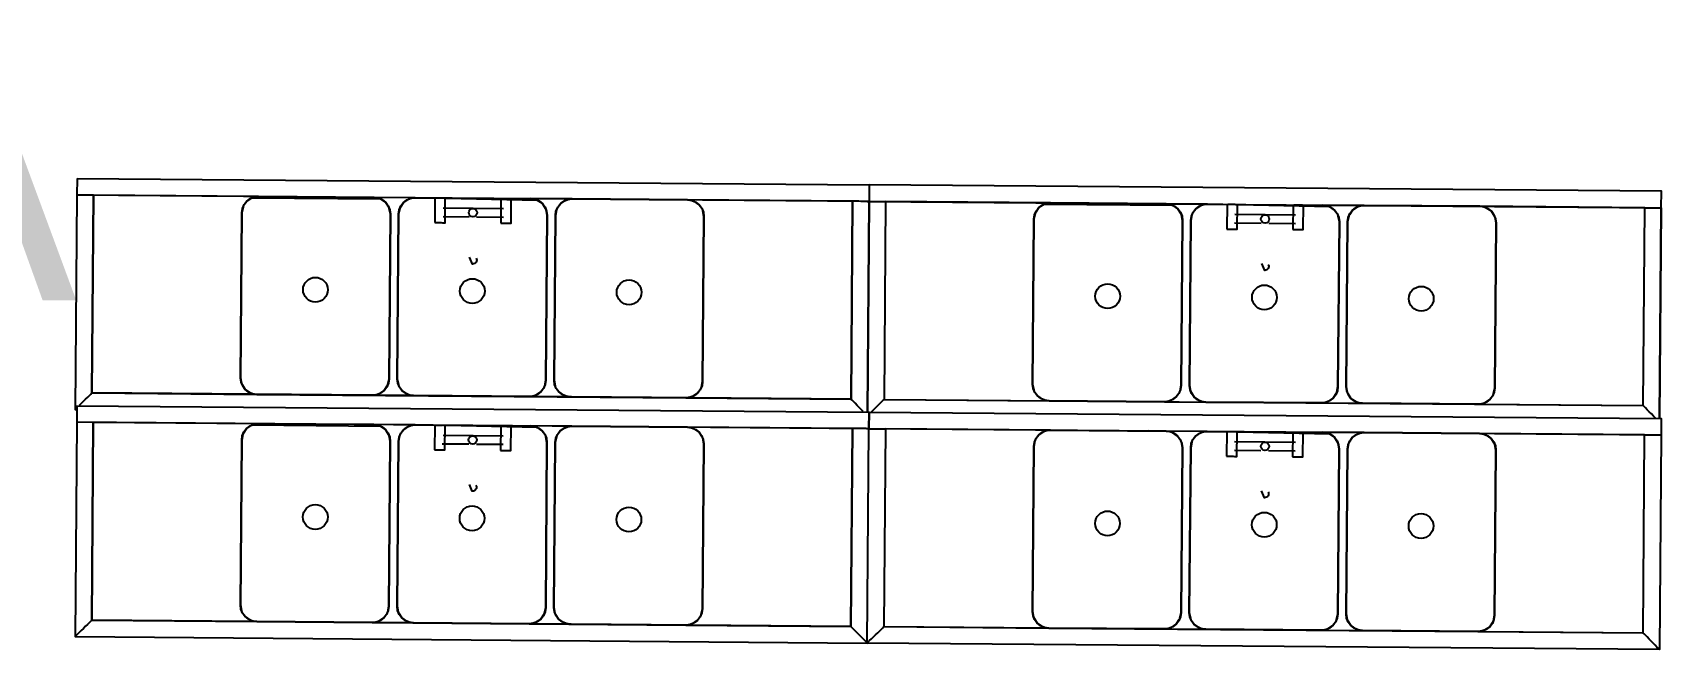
# Model space of a CAD drawing. Header units: metres. Extents: x 2.3 to 42.8, y 0.9 to 31.9.
# Drawn here: x 39.245 to 41.219, y 5.619 to 6.367 of the extents above; entities that cross this region are included whole.
import ezdxf

# ---------------------------------------------------------------- set-up
doc = ezdxf.new("R2010")
doc.units = ezdxf.units.M
doc.layers.add('ARREDI', color=9, linetype='Continuous')
doc.layers.add('WAYFINDING_TESTI', color=7, linetype='Continuous')

msp = doc.modelspace()

# ---------------------------------------------------------------- linework, layer by layer
at = {"layer": 'ARREDI'}
for points in [[(39.2986, 6.19), (39.2984, 6.17), (39.2963, 5.91)], [(39.2986, 6.19), (40.2587, 6.1823), (40.2585, 6.1623), (39.2984, 6.17)], [(40.2585, 6.1623), (41.2185, 6.1545), (41.2187, 6.1745), (40.2587, 6.1823), (40.2585, 6.1623), (40.2564, 5.9067), (40.2585, 6.1622), (40.2785, 6.1621), (40.2766, 5.9221), (41.1966, 5.9146), (41.1986, 6.1546), (41.2186, 6.1545), (41.2165, 5.8989), (41.2186, 6.1545)], [(40.2548, 6.1623), (40.2535, 6.1623), (40.2511, 6.1623), (40.2485, 6.1623), (40.2459, 6.1624), (40.2435, 6.1624), (40.2414, 6.1624), (40.2398, 6.1624), (40.2385, 6.1624), (40.2366, 5.9224), (39.3165, 5.9299), (39.3184, 6.1699), (39.2984, 6.17), (39.2963, 5.91), (39.2984, 5.91), (39.2963, 5.91)], [(39.51, 6.1663), (39.5043, 6.1625), (39.5004, 6.1568)], [(39.6668, 6.165), (39.51, 6.1663)], [(39.5185, 6.1682), (39.5116, 6.167)], [(39.6585, 6.1671), (39.5184, 6.1683)], [(39.6652, 6.1657), (39.6585, 6.1671)], [(39.6764, 6.1553), (39.6726, 6.1611), (39.6668, 6.165)], [(39.7001, 6.1648), (39.6943, 6.161), (39.6904, 6.1552)], [(39.7017, 6.1654), (39.7001, 6.1648)], [(39.7085, 6.1667), (39.7017, 6.1654)], [(39.8568, 6.1635), (39.7085, 6.1667), (39.8485, 6.1656)], [(39.7322, 6.1665), (39.732, 6.1365)], [(39.732, 6.1365), (39.7322, 6.1365), (39.7328, 6.1365), (39.7338, 6.1365), (39.7351, 6.1365), (39.7366, 6.1365), (39.7382, 6.1365), (39.7398, 6.1365), (39.7413, 6.1364), (39.7426, 6.1364), (39.7436, 6.1364), (39.7443, 6.1364), (39.7445, 6.1364), (39.7447, 6.1664)], [(39.7331, 6.1665), (39.7341, 6.1665), (39.7353, 6.1665), (39.7368, 6.1665), (39.7385, 6.1665), (39.7401, 6.1665), (39.7416, 6.1664)], [(39.7429, 6.1664), (39.7439, 6.1664)], [(39.8122, 6.1659), (39.812, 6.1359)], [(39.812, 6.1359), (39.8122, 6.1359), (39.8128, 6.1359), (39.8138, 6.1358), (39.8151, 6.1358), (39.8166, 6.1358), (39.8182, 6.1358), (39.8198, 6.1358), (39.8214, 6.1358), (39.8226, 6.1358), (39.8236, 6.1358), (39.8243, 6.1358), (39.8245, 6.1358), (39.8247, 6.1658)], [(39.8131, 6.1659), (39.8141, 6.1658), (39.8153, 6.1658), (39.8168, 6.1658), (39.8185, 6.1658), (39.8201, 6.1658), (39.8216, 6.1658), (39.8229, 6.1658), (39.8239, 6.1658)], [(39.8553, 6.1642), (39.8485, 6.1656)], [(39.8625, 6.1597), (39.8568, 6.1635)], [(39.8664, 6.1538), (39.8626, 6.1596)], [(39.8843, 6.1594), (39.8804, 6.1537)], [(39.8901, 6.1632), (39.8846, 6.1597)], [(39.8917, 6.1639), (39.8901, 6.1632)], [(39.8985, 6.1652), (39.8917, 6.1639)], [(40.0453, 6.1626), (40.0385, 6.164)], [(40.0468, 6.162), (40.0453, 6.1626)], [(40.0564, 6.1523), (40.0526, 6.1581), (40.0469, 6.162)], [(40.2556, 6.1623), (40.2572, 6.1623), (40.2582, 6.1622)], [(40.4785, 6.1605), (40.4717, 6.1592)], [(40.6185, 6.1593), (40.4785, 6.1605)], [(40.6253, 6.1579), (40.6185, 6.1593)], [(39.4997, 6.1552), (39.4983, 6.1484)], [(39.5004, 6.1568), (39.4997, 6.1552)], [(39.677, 6.1538), (39.6764, 6.1554)], [(39.6783, 6.1469), (39.677, 6.1538)], [(39.6897, 6.1537), (39.6883, 6.1469)], [(39.6904, 6.1552), (39.6897, 6.1537)], [(39.8152, 6.1533), (39.7421, 6.1539)], [(39.7421, 6.1439), (39.7736, 6.1437)], [(39.7828, 6.1436), (39.8152, 6.1433)], [(39.867, 6.1522), (39.8664, 6.1538)], [(39.8683, 6.1454), (39.867, 6.1522)], [(39.8797, 6.1521), (39.8783, 6.1453)], [(39.8804, 6.1537), (39.8797, 6.1521)], [(40.057, 6.1507), (40.0564, 6.1523)], [(40.0583, 6.1439), (40.057, 6.1507)], [(40.4598, 6.1474), (40.4583, 6.1406)], [(40.4604, 6.149), (40.4598, 6.1474)], [(40.4701, 6.1585), (40.4643, 6.1547), (40.4604, 6.149)], [(40.6269, 6.1573), (40.4701, 6.1585)], [(40.6364, 6.1476), (40.6326, 6.1534), (40.6269, 6.1573)], [(40.6371, 6.146), (40.6364, 6.1476)], [(40.6384, 6.1392), (40.6371, 6.146)], [(40.6498, 6.1459), (40.6484, 6.1391)], [(40.6504, 6.1475), (40.6498, 6.1459)], [(40.6601, 6.157), (40.6543, 6.1532), (40.6504, 6.1475)], [(40.6617, 6.1576), (40.6601, 6.157)], [(40.6685, 6.1589), (40.6617, 6.1576)], [(40.8169, 6.1557), (40.6685, 6.1589), (40.8085, 6.1578)], [(40.6923, 6.1587), (40.692, 6.1287)], [(40.692, 6.1287), (40.6922, 6.1287), (40.6929, 6.1287), (40.6939, 6.1287), (40.6952, 6.1287), (40.6967, 6.1287), (40.6983, 6.1287), (40.6999, 6.1287), (40.7014, 6.1287), (40.7027, 6.1286), (40.7037, 6.1286), (40.7043, 6.1286), (40.7045, 6.1286), (40.7048, 6.1586)], [(40.6931, 6.1587), (40.6941, 6.1587), (40.6954, 6.1587), (40.6969, 6.1587), (40.6985, 6.1587), (40.7001, 6.1587), (40.7017, 6.1587), (40.7029, 6.1586), (40.7039, 6.1586)], [(40.7753, 6.1456), (40.7016, 6.1462)], [(40.7723, 6.1581), (40.772, 6.1281)], [(40.772, 6.1281), (40.7722, 6.1281), (40.7729, 6.1281), (40.7739, 6.1281), (40.7752, 6.1281), (40.7767, 6.1281), (40.7783, 6.128), (40.7799, 6.128), (40.7814, 6.128), (40.7827, 6.128), (40.7837, 6.128), (40.7843, 6.128), (40.7845, 6.128), (40.7848, 6.158)], [(40.7731, 6.1581), (40.7741, 6.1581), (40.7754, 6.1581), (40.7769, 6.1581), (40.7785, 6.158), (40.7801, 6.158), (40.7817, 6.158), (40.7829, 6.158), (40.7839, 6.158)], [(40.8153, 6.1564), (40.8085, 6.1578)], [(40.8264, 6.146), (40.8226, 6.1518), (40.8169, 6.1557)], [(40.8271, 6.1444), (40.8264, 6.146)], [(40.8284, 6.1376), (40.8271, 6.1444)], [(40.8398, 6.1443), (40.8384, 6.1376)], [(40.8404, 6.1459), (40.8398, 6.1443)], [(40.8501, 6.1554), (40.8443, 6.1516), (40.8405, 6.1459)], [(40.8517, 6.1561), (40.8501, 6.1554)], [(40.8585, 6.1574), (40.8517, 6.1561)], [(41.0053, 6.1549), (40.9985, 6.1563)], [(41.0069, 6.1542), (41.0053, 6.1548)], [(41.0164, 6.1445), (41.0126, 6.1503), (41.0069, 6.1542)], [(41.0171, 6.1429), (41.0164, 6.1445)], [(41.0184, 6.1361), (41.0171, 6.1429)], [(39.7328, 6.1365), (39.7338, 6.1365), (39.7351, 6.1365), (39.7366, 6.1365), (39.7382, 6.1365), (39.7398, 6.1365), (39.7414, 6.1364)], [(39.7426, 6.1364), (39.7436, 6.1364)], [(39.8128, 6.1359), (39.8138, 6.1358), (39.8151, 6.1358), (39.8166, 6.1358), (39.8182, 6.1358), (39.8198, 6.1358), (39.8214, 6.1358), (39.8226, 6.1358), (39.8236, 6.1358)], [(40.6929, 6.1287), (40.6939, 6.1287), (40.6952, 6.1287), (40.6967, 6.1287), (40.6983, 6.1287), (40.6999, 6.1287), (40.7014, 6.1287), (40.7027, 6.1286), (40.7037, 6.1286)], [(40.7015, 6.1362), (40.7336, 6.1359)], [(40.7428, 6.1358), (40.7752, 6.1356)], [(40.7729, 6.1281), (40.7739, 6.1281), (40.7752, 6.1281), (40.7767, 6.1281), (40.7783, 6.128), (40.7799, 6.128), (40.7814, 6.128), (40.7827, 6.128), (40.7837, 6.128)], [(39.7822, 6.0935), (39.7827, 6.0923), (39.7829, 6.0911), (39.7827, 6.0898), (39.7822, 6.0887), (39.7814, 6.0877), (39.7803, 6.0869), (39.7791, 6.0865), (39.7778, 6.0863), (39.7743, 6.0946)], [(40.7423, 6.0857), (40.7428, 6.0846), (40.7429, 6.0833), (40.7427, 6.0821), (40.7422, 6.0809), (40.7414, 6.0799), (40.7404, 6.0792), (40.7392, 6.0787), (40.7379, 6.0785), (40.7344, 6.0868)], [(39.4967, 5.9484), (39.498, 5.9416)], [(39.6753, 5.9402), (39.6767, 5.9469)], [(39.6867, 5.9469), (39.688, 5.94)], [(39.8653, 5.9386), (39.8667, 5.9454)], [(39.8767, 5.9453), (39.878, 5.9385)], [(40.0553, 5.9371), (40.0567, 5.9439)], [(39.3014, 5.915), (39.3038, 5.9174), (39.3064, 5.9199), (39.309, 5.9225), (39.3115, 5.9249), (39.3135, 5.9269), (39.3151, 5.9285), (39.3161, 5.9295), (39.3165, 5.9298)], [(39.498, 5.9416), (39.4986, 5.94)], [(39.4986, 5.94), (39.5024, 5.9342), (39.5081, 5.9303)], [(39.5081, 5.9303), (39.5097, 5.9296)], [(39.5097, 5.9296), (39.5165, 5.9282)], [(39.5165, 5.9282), (40.0365, 5.924)], [(39.6565, 5.9271), (39.6633, 5.9284)], [(39.6633, 5.9284), (39.6649, 5.929)], [(39.6649, 5.929), (39.6707, 5.9328), (39.6746, 5.9386)], [(39.6746, 5.9386), (39.6753, 5.9402)], [(39.688, 5.94), (39.6886, 5.9385)], [(39.6886, 5.9385), (39.6924, 5.9327), (39.6981, 5.9288)], [(39.6982, 5.9288), (39.6997, 5.9281)], [(39.6997, 5.9281), (39.7065, 5.9267)], [(39.8465, 5.9256), (39.8533, 5.9268)], [(39.8533, 5.9269), (39.8549, 5.9275)], [(39.8549, 5.9275), (39.8607, 5.9313), (39.8646, 5.937)], [(39.8646, 5.937), (39.8653, 5.9386)], [(39.878, 5.9385), (39.8786, 5.9369)], [(39.8786, 5.9369), (39.8824, 5.9311), (39.8882, 5.9272)], [(39.8882, 5.9272), (39.8897, 5.9266)], [(39.8897, 5.9266), (39.8965, 5.9252)], [(40.0365, 5.924), (40.0433, 5.9253)], [(40.0433, 5.9253), (40.0449, 5.926)], [(40.0449, 5.926), (40.0507, 5.9298), (40.0546, 5.9355)], [(40.0546, 5.9355), (40.0553, 5.9371)], [(40.2514, 5.9073), (40.249, 5.9097), (40.2465, 5.9123), (40.2439, 5.9149), (40.2415, 5.9174), (40.2395, 5.9194), (40.2379, 5.9211), (40.2369, 5.9221), (40.2366, 5.9224)], [(40.4567, 5.9406), (40.458, 5.9338)], [(40.458, 5.9338), (40.4587, 5.9322)], [(40.4587, 5.9322), (40.4625, 5.9264), (40.4682, 5.9225)], [(40.4682, 5.9225), (40.4698, 5.9219)], [(40.625, 5.9213), (40.6308, 5.9251), (40.6347, 5.9308)], [(40.6347, 5.9308), (40.6353, 5.9324)], [(40.6353, 5.9324), (40.6367, 5.9392)], [(40.6467, 5.9391), (40.648, 5.9323)], [(40.648, 5.9323), (40.6487, 5.9307)], [(40.6487, 5.9307), (40.6525, 5.9249), (40.6582, 5.921)], [(40.815, 5.9197), (40.8208, 5.9235), (40.8247, 5.9293)], [(40.8247, 5.9293), (40.8253, 5.9308)], [(40.8253, 5.9308), (40.8267, 5.9376)], [(40.8367, 5.9375), (40.838, 5.9307)], [(40.838, 5.9307), (40.8387, 5.9291)], [(40.8387, 5.9291), (40.8425, 5.9233), (40.8482, 5.9195)], [(41.005, 5.9182), (41.0108, 5.922), (41.0147, 5.9277)], [(41.0147, 5.9277), (41.0153, 5.9293)], [(41.0154, 5.9293), (41.0168, 5.9361)], [(39.2984, 5.9144), (39.2982, 5.8944), (39.2961, 5.6344)], [(40.2548, 5.8867), (40.2533, 5.8867), (40.2509, 5.8867), (40.2483, 5.8867), (40.2457, 5.8867), (40.2433, 5.8868), (40.2412, 5.8868), (40.2396, 5.8868), (40.2383, 5.8868), (40.2363, 5.6468), (39.3163, 5.6542), (39.3182, 5.8942), (39.2982, 5.8944), (39.2961, 5.6344), (40.2562, 5.6266), (40.2583, 5.8866), (40.2585, 5.9066), (41.2185, 5.8989), (41.2183, 5.8789), (40.2583, 5.8866)], [(39.2963, 5.91), (39.2967, 5.9103), (39.2977, 5.9113)], [(39.2984, 5.9144), (40.2585, 5.9066), (40.2583, 5.8866), (39.2982, 5.8944)], [(40.2614, 5.9072), (40.2639, 5.9096), (40.2665, 5.9122), (40.2691, 5.9147), (40.2715, 5.9171), (40.2736, 5.9192), (40.2752, 5.9208), (40.2762, 5.9217), (40.2766, 5.9221)], [(40.4698, 5.9219), (40.4766, 5.9205)], [(40.4766, 5.9205), (40.9966, 5.9162)], [(40.6166, 5.9193), (40.6234, 5.9206)], [(40.6234, 5.9206), (40.625, 5.9213)], [(40.6582, 5.921), (40.6598, 5.9203)], [(40.6598, 5.9203), (40.6666, 5.9189)], [(40.8066, 5.9178), (40.8134, 5.9191)], [(40.8134, 5.9191), (40.815, 5.9197)], [(40.8482, 5.9195), (40.8498, 5.9188)], [(40.8498, 5.9188), (40.8566, 5.9174)], [(40.9966, 5.9162), (41.0034, 5.9175)], [(41.0034, 5.9175), (41.005, 5.9182)], [(41.2115, 5.8995), (41.2091, 5.9019), (41.2065, 5.9045), (41.204, 5.9072), (41.2016, 5.9096), (41.1995, 5.9117), (41.1979, 5.9133), (41.1969, 5.9143), (41.1966, 5.9146)], [(39.3163, 5.6542), (39.3159, 5.6539), (39.3149, 5.6529), (39.3133, 5.6513), (39.3113, 5.6493), (39.3088, 5.6469), (39.3062, 5.6443), (39.3036, 5.6417), (39.3012, 5.6394), (39.2991, 5.6373), (39.2975, 5.6357), (39.2965, 5.6347), (39.2961, 5.6344), (40.2562, 5.6266), (40.2583, 5.8866), (40.2783, 5.8865), (40.2763, 5.6465), (41.1964, 5.639), (41.1983, 5.879), (41.2184, 5.8789), (41.2162, 5.6188), (40.2562, 5.6266), (40.2565, 5.627), (40.2575, 5.628), (40.2591, 5.6295), (40.2612, 5.6316), (40.2637, 5.634), (40.2663, 5.6365), (40.2689, 5.6391), (40.2713, 5.6415), (40.2734, 5.6435), (40.275, 5.6451), (40.276, 5.6461), (40.2764, 5.6465)], [(39.5098, 5.8907), (39.5041, 5.8869), (39.5002, 5.8812)], [(39.6666, 5.8894), (39.5098, 5.8907)], [(39.5182, 5.8926), (39.5114, 5.8913)], [(39.6583, 5.8915), (39.5182, 5.8926)], [(39.665, 5.8901), (39.6583, 5.8915)], [(39.6762, 5.8797), (39.6723, 5.8855), (39.6666, 5.8894)], [(39.6999, 5.8891), (39.6941, 5.8853), (39.6902, 5.8796)], [(39.7015, 5.8898), (39.6999, 5.8892)], [(39.7083, 5.8911), (39.7015, 5.8898)], [(39.8566, 5.8879), (39.7083, 5.8911), (39.8483, 5.89)], [(39.732, 5.8909), (39.7318, 5.8609)], [(39.7318, 5.8609), (39.732, 5.8609), (39.7326, 5.8609), (39.7336, 5.8609), (39.7349, 5.8609), (39.7364, 5.8609), (39.738, 5.8609), (39.7396, 5.8608), (39.7411, 5.8608), (39.7424, 5.8608), (39.7434, 5.8608), (39.7441, 5.8608), (39.7443, 5.8608), (39.7445, 5.8908)], [(39.7328, 5.8909), (39.7338, 5.8909), (39.7351, 5.8909), (39.7366, 5.8909), (39.7383, 5.8908), (39.7399, 5.8908), (39.7414, 5.8908)], [(39.7427, 5.8908), (39.7437, 5.8908)], [(39.812, 5.8903), (39.8118, 5.8603)], [(39.8118, 5.8602), (39.812, 5.8602), (39.8126, 5.8602), (39.8136, 5.8602), (39.8149, 5.8602), (39.8164, 5.8602), (39.818, 5.8602), (39.8196, 5.8602), (39.8211, 5.8602), (39.8224, 5.8602), (39.8234, 5.8601), (39.8241, 5.8601), (39.8243, 5.8601), (39.8245, 5.8901)], [(39.8129, 5.8902), (39.8139, 5.8902), (39.8151, 5.8902), (39.8166, 5.8902), (39.8183, 5.8902), (39.8199, 5.8902), (39.8214, 5.8902), (39.8227, 5.8902), (39.8237, 5.8902)], [(39.855, 5.8885), (39.8483, 5.89)], [(39.8662, 5.8782), (39.8624, 5.884), (39.8566, 5.8879)], [(39.8899, 5.8876), (39.8841, 5.8838), (39.8802, 5.8781)], [(39.8915, 5.8883), (39.8899, 5.8876)], [(39.8983, 5.8896), (39.8915, 5.8883)], [(40.0451, 5.887), (40.0383, 5.8884)], [(40.0466, 5.8863), (40.0451, 5.887)], [(40.0562, 5.8767), (40.0524, 5.8824), (40.0466, 5.8863)], [(40.2554, 5.8867), (40.2569, 5.8866), (40.2579, 5.8866)], [(40.4699, 5.8829), (40.4641, 5.8791), (40.4602, 5.8734)], [(40.4715, 5.8836), (40.4699, 5.8829)], [(40.4783, 5.8849), (40.4715, 5.8836)], [(40.4783, 5.8849), (40.6183, 5.8837), (40.5966, 5.8839)], [(40.6251, 5.8823), (40.6183, 5.8837)], [(40.6683, 5.8833), (40.6615, 5.882)], [(40.8167, 5.8801), (40.6683, 5.8833), (40.8083, 5.8822)], [(40.6921, 5.8831), (40.6918, 5.8531)], [(40.6918, 5.8531), (40.692, 5.8531), (40.6927, 5.8531), (40.6937, 5.8531), (40.6949, 5.8531), (40.6965, 5.8531), (40.6981, 5.8531), (40.6997, 5.8531), (40.7012, 5.853), (40.7025, 5.853), (40.7035, 5.853), (40.7041, 5.853), (40.7043, 5.853), (40.7046, 5.883)], [(40.6929, 5.8831), (40.6939, 5.8831), (40.6952, 5.8831), (40.6967, 5.8831), (40.6983, 5.8831), (40.6999, 5.8831), (40.7014, 5.883), (40.7027, 5.883), (40.7037, 5.883)], [(39.4995, 5.8796), (39.4981, 5.8728)], [(39.5002, 5.8812), (39.4995, 5.8796)], [(39.6768, 5.8781), (39.6762, 5.8797)], [(39.6781, 5.8713), (39.6768, 5.8781)], [(39.6895, 5.878), (39.6881, 5.8713)], [(39.6902, 5.8796), (39.6895, 5.878)], [(39.7412, 5.8683), (39.7734, 5.8681)], [(39.815, 5.8777), (39.7421, 5.8783)], [(39.7826, 5.868), (39.815, 5.8677)], [(39.8668, 5.8766), (39.8662, 5.8782)], [(39.8681, 5.8698), (39.8668, 5.8766)], [(39.8795, 5.8765), (39.8781, 5.8697)], [(39.8802, 5.8781), (39.8795, 5.8765)], [(40.0568, 5.8751), (40.0562, 5.8767)], [(40.0581, 5.8683), (40.0568, 5.8751)], [(40.4595, 5.8718), (40.4581, 5.865)], [(40.4602, 5.8734), (40.4596, 5.8718)], [(40.6267, 5.8816), (40.6251, 5.8823)], [(40.6362, 5.872), (40.6324, 5.8777), (40.6267, 5.8816)], [(40.6369, 5.8704), (40.6362, 5.872)], [(40.6382, 5.8636), (40.6369, 5.8704)], [(40.6496, 5.8703), (40.6482, 5.8635)], [(40.6502, 5.8718), (40.6496, 5.8703)], [(40.6599, 5.8814), (40.6541, 5.8776), (40.6502, 5.8718)], [(40.6615, 5.882), (40.6599, 5.8814)], [(40.7751, 5.8699), (40.7013, 5.8705)], [(40.7721, 5.8825), (40.7718, 5.8525)], [(40.7718, 5.8525), (40.772, 5.8525), (40.7727, 5.8525), (40.7737, 5.8525), (40.775, 5.8524), (40.7765, 5.8524), (40.7781, 5.8524), (40.7797, 5.8524), (40.7812, 5.8524), (40.7825, 5.8524), (40.7835, 5.8524), (40.7841, 5.8524), (40.7843, 5.8524), (40.7846, 5.8824)], [(40.7729, 5.8825), (40.7739, 5.8825), (40.7752, 5.8825), (40.7767, 5.8824), (40.7783, 5.8824), (40.7799, 5.8824), (40.7815, 5.8824), (40.7827, 5.8824), (40.7837, 5.8824)], [(40.8151, 5.8808), (40.8083, 5.8822)], [(40.8262, 5.8704), (40.8224, 5.8762), (40.8167, 5.8801)], [(40.8269, 5.8688), (40.8262, 5.8704)], [(40.8282, 5.862), (40.8269, 5.8688)], [(40.8396, 5.8687), (40.8382, 5.8619)], [(40.8402, 5.8703), (40.8396, 5.8687)], [(40.8499, 5.8798), (40.8441, 5.876), (40.8402, 5.8703)], [(40.8515, 5.8805), (40.8499, 5.8798)], [(40.8583, 5.8818), (40.8515, 5.8805)], [(41.0051, 5.8792), (40.9983, 5.8806)], [(41.0067, 5.8786), (41.0051, 5.8792)], [(41.0162, 5.8689), (41.0124, 5.8747), (41.0067, 5.8786)], [(41.0169, 5.8673), (41.0162, 5.8689)], [(41.0182, 5.8605), (41.0169, 5.8673)], [(41.2183, 5.8789), (41.2162, 5.6188)], [(39.7326, 5.8609), (39.7336, 5.8609), (39.7349, 5.8609), (39.7364, 5.8609), (39.738, 5.8608), (39.7396, 5.8608), (39.7411, 5.8608), (39.7421, 5.8608)], [(39.7424, 5.8608), (39.7434, 5.8608)], [(39.8126, 5.8602), (39.8136, 5.8602), (39.8149, 5.8602), (39.8164, 5.8602), (39.818, 5.8602), (39.8196, 5.8602), (39.8211, 5.8602), (39.8224, 5.8602), (39.8234, 5.8602)], [(40.6927, 5.8531), (40.6936, 5.8531), (40.695, 5.8531), (40.6965, 5.8531), (40.6981, 5.8531), (40.6997, 5.8531), (40.7012, 5.853), (40.7025, 5.853), (40.7035, 5.853)], [(40.7013, 5.8605), (40.7334, 5.8603)], [(40.7426, 5.8602), (40.775, 5.8599)], [(40.7727, 5.8525), (40.7737, 5.8525), (40.775, 5.8525), (40.7765, 5.8524), (40.7781, 5.8524), (40.7797, 5.8524), (40.7812, 5.8524), (40.7825, 5.8524), (40.7835, 5.8524)], [(39.782, 5.8179), (39.7825, 5.8167), (39.7827, 5.8155), (39.7825, 5.8142), (39.782, 5.8131), (39.7812, 5.8121), (39.7801, 5.8113), (39.7789, 5.8108), (39.7776, 5.8107), (39.7741, 5.819)], [(40.7421, 5.8101), (40.7425, 5.809), (40.7427, 5.8077), (40.7425, 5.8065), (40.742, 5.8053), (40.7412, 5.8043), (40.7402, 5.8035), (40.739, 5.8031), (40.7377, 5.8029), (40.7342, 5.8112)], [(39.4965, 5.6728), (39.4978, 5.666)], [(39.4978, 5.666), (39.4984, 5.6644)], [(39.6751, 5.6645), (39.6765, 5.6713)], [(39.6865, 5.6712), (39.6878, 5.6644)], [(39.8651, 5.663), (39.8665, 5.6698)], [(39.8765, 5.6697), (39.8778, 5.6629)], [(40.0551, 5.6615), (40.0565, 5.6682)], [(39.4984, 5.6644), (39.5022, 5.6586), (39.5079, 5.6547)], [(39.5079, 5.6547), (39.5095, 5.654)], [(39.5095, 5.654), (39.5163, 5.6526)], [(39.5163, 5.6526), (40.0363, 5.6484)], [(39.6563, 5.6515), (39.6631, 5.6528)], [(39.6631, 5.6528), (39.6647, 5.6534)], [(39.6647, 5.6534), (39.6705, 5.6572), (39.6744, 5.663)], [(39.6744, 5.663), (39.6751, 5.6645)], [(39.6878, 5.6644), (39.6884, 5.6628)], [(39.6884, 5.6628), (39.6922, 5.657), (39.6979, 5.6532)], [(39.6979, 5.6532), (39.6995, 5.6525)], [(39.6995, 5.6525), (39.7063, 5.6511)], [(39.8463, 5.6499), (39.8531, 5.6512)], [(39.8531, 5.6512), (39.8547, 5.6519)], [(39.8547, 5.6519), (39.8605, 5.6557), (39.8644, 5.6614)], [(39.8644, 5.6614), (39.8651, 5.663)], [(39.8778, 5.6629), (39.8784, 5.6613)], [(39.8784, 5.6613), (39.8822, 5.6555), (39.888, 5.6516)], [(39.888, 5.6516), (39.8895, 5.6509)], [(39.8895, 5.6509), (39.8963, 5.6495)], [(40.0363, 5.6484), (40.0431, 5.6497)], [(40.0431, 5.6497), (40.0447, 5.6504)], [(40.0447, 5.6503), (40.0505, 5.6542), (40.0544, 5.6599)], [(40.0544, 5.6599), (40.0551, 5.6615)], [(41.2162, 5.6188), (40.2562, 5.6266), (40.2559, 5.627), (40.2549, 5.628), (40.2533, 5.6296), (40.2512, 5.6317), (40.2488, 5.6341), (40.2463, 5.6367), (40.2437, 5.6393), (40.2413, 5.6417), (40.2393, 5.6438), (40.2377, 5.6454), (40.2367, 5.6464), (40.2364, 5.6468)], [(40.4565, 5.665), (40.4578, 5.6582)], [(40.4578, 5.6582), (40.4585, 5.6566)], [(40.4585, 5.6566), (40.4623, 5.6508), (40.468, 5.6469)], [(40.468, 5.6469), (40.4696, 5.6462)], [(40.4696, 5.6462), (40.4764, 5.6448)], [(40.6248, 5.6456), (40.6306, 5.6495), (40.6344, 5.6552)], [(40.6345, 5.6552), (40.6351, 5.6568)], [(40.6351, 5.6568), (40.6365, 5.6635)], [(40.6465, 5.6635), (40.6478, 5.6567)], [(40.6478, 5.6567), (40.6485, 5.6551)], [(40.6485, 5.6551), (40.6523, 5.6493), (40.658, 5.6454)], [(40.8148, 5.6441), (40.8206, 5.6479), (40.8245, 5.6536)], [(40.8245, 5.6536), (40.8251, 5.6552)], [(40.8251, 5.6552), (40.8265, 5.662)], [(40.8365, 5.6619), (40.8378, 5.6551)], [(40.8378, 5.6551), (40.8385, 5.6535)], [(40.8385, 5.6535), (40.8423, 5.6477), (40.848, 5.6438)], [(41.0048, 5.6426), (41.0106, 5.6464), (41.0145, 5.6521)], [(41.0145, 5.6521), (41.0151, 5.6537)], [(41.0151, 5.6537), (41.0166, 5.6605)], [(40.4764, 5.6448), (40.9964, 5.6406)], [(40.6164, 5.6437), (40.6232, 5.645)], [(40.6232, 5.645), (40.624, 5.6454)], [(40.658, 5.6454), (40.6596, 5.6447)], [(40.6596, 5.6447), (40.6664, 5.6433)], [(40.8064, 5.6422), (40.8132, 5.6435)], [(40.8132, 5.6435), (40.8148, 5.6441)], [(40.848, 5.6438), (40.8496, 5.6432)], [(40.8496, 5.6432), (40.8564, 5.6418)], [(40.9964, 5.6406), (41.0032, 5.6419)], [(41.0032, 5.6419), (41.0048, 5.6426)], [(41.2162, 5.6188), (41.2159, 5.6192), (41.2149, 5.6202), (41.2133, 5.6218), (41.2113, 5.6239), (41.2089, 5.6263), (41.2063, 5.6289), (41.2038, 5.6315), (41.2014, 5.634), (41.1993, 5.6361), (41.1977, 5.6376), (41.1967, 5.6387), (41.1964, 5.639)]]:
    msp.add_lwpolyline(points, dxfattribs=at)
for points in [[(39.3184, 6.1699), (39.3165, 5.9299), (39.5165, 5.9282), (39.5113, 5.9289), (39.5065, 5.931), (39.5024, 5.9342), (39.4993, 5.9384), (39.4973, 5.9432), (39.4967, 5.9484), (39.4983, 6.1484), (39.499, 6.1536), (39.5011, 6.1584), (39.5043, 6.1625), (39.5084, 6.1656), (39.5133, 6.1676), (39.5185, 6.1682)], [(39.6767, 5.9469), (39.676, 5.9418), (39.6739, 5.937), (39.6707, 5.9328), (39.6665, 5.9297), (39.6617, 5.9277), (39.6565, 5.9271), (39.7065, 5.9267), (39.7013, 5.9274), (39.6965, 5.9295), (39.6924, 5.9327), (39.6893, 5.9368), (39.6873, 5.9417), (39.6867, 5.9469), (39.6883, 6.1469), (39.689, 6.152), (39.6911, 6.1569), (39.6943, 6.161), (39.6984, 6.1641), (39.7033, 6.1661), (39.7085, 6.1667), (39.6585, 6.1671), (39.6636, 6.1664), (39.6684, 6.1644), (39.6726, 6.1611), (39.6757, 6.157), (39.6777, 6.1521), (39.6783, 6.147)], [(39.8767, 5.9453), (39.8783, 6.1453), (39.879, 6.1505), (39.8811, 6.1553), (39.8843, 6.1594), (39.8885, 6.1626), (39.8933, 6.1645), (39.8985, 6.1652), (39.8485, 6.1656), (39.8536, 6.1648), (39.8585, 6.1628), (39.8626, 6.1596), (39.8657, 6.1554), (39.8677, 6.1506), (39.8683, 6.1454), (39.8667, 5.9454), (39.866, 5.9402), (39.8639, 5.9354), (39.8607, 5.9313), (39.8566, 5.9281), (39.8517, 5.9262), (39.8465, 5.9256), (39.8965, 5.9251), (39.8914, 5.9259), (39.8866, 5.9279), (39.8824, 5.9311), (39.8793, 5.9353), (39.8773, 5.9401)], [(39.8985, 6.1652), (40.0385, 6.164)], [(40.2385, 6.1624), (40.0385, 6.164), (40.0436, 6.1633), (40.0485, 6.1613), (40.0526, 6.1581), (40.0557, 6.1539), (40.0577, 6.1491), (40.0583, 6.1439), (40.0567, 5.9439), (40.056, 5.9387), (40.0539, 5.9339), (40.0507, 5.9298), (40.0466, 5.9266), (40.0417, 5.9247), (40.0365, 5.924), (40.2366, 5.9224)], [(40.2785, 6.1621), (40.2766, 5.9221), (40.4766, 5.9205), (40.4714, 5.9212), (40.4666, 5.9232), (40.4625, 5.9264), (40.4593, 5.9306), (40.4574, 5.9354), (40.4567, 5.9406), (40.4583, 6.1406), (40.4591, 6.1458), (40.4611, 6.1506), (40.4643, 6.1547), (40.4685, 6.1579), (40.4733, 6.1598), (40.4785, 6.1605)], [(40.6367, 5.9392), (40.636, 5.934), (40.634, 5.9292), (40.6308, 5.9251), (40.6266, 5.9219), (40.6218, 5.92), (40.6166, 5.9193), (40.6666, 5.9189), (40.6614, 5.9196), (40.6566, 5.9217), (40.6525, 5.9249), (40.6493, 5.9291), (40.6474, 5.9339), (40.6467, 5.9391), (40.6484, 6.1391), (40.6491, 6.1443), (40.6511, 6.1491), (40.6543, 6.1532), (40.6585, 6.1563), (40.6633, 6.1583), (40.6685, 6.1589), (40.6185, 6.1593), (40.6237, 6.1586), (40.6285, 6.1566), (40.6326, 6.1534), (40.6358, 6.1492), (40.6377, 6.1444), (40.6384, 6.1392)], [(39.4967, 5.9484), (39.4983, 6.1484)], [(39.6783, 6.147), (39.6767, 5.9469)], [(39.6867, 5.9469), (39.6883, 6.1469)], [(39.8683, 6.1454), (39.8667, 5.9454)], [(39.8767, 5.9453), (39.8783, 6.1453)], [(40.0583, 6.1439), (40.0567, 5.9439)], [(40.4567, 5.9406), (40.4583, 6.1406)], [(40.8367, 5.9375), (40.8384, 6.1376), (40.8391, 6.1427), (40.8411, 6.1475), (40.8443, 6.1517), (40.8485, 6.1548), (40.8533, 6.1567), (40.8585, 6.1574), (40.8085, 6.1578), (40.8137, 6.1571), (40.8185, 6.155), (40.8226, 6.1518), (40.8258, 6.1477), (40.8277, 6.1428), (40.8284, 6.1376), (40.8267, 5.9376), (40.826, 5.9324), (40.824, 5.9276), (40.8208, 5.9235), (40.8166, 5.9204), (40.8118, 5.9184), (40.8066, 5.9178), (40.8566, 5.9174), (40.8514, 5.9181), (40.8466, 5.9201), (40.8425, 5.9233), (40.8393, 5.9275), (40.8374, 5.9324)], [(40.8585, 6.1574), (40.9985, 6.1563)], [(41.1986, 6.1546), (40.9985, 6.1563), (41.0037, 6.1555), (41.0085, 6.1535), (41.0126, 6.1503), (41.0158, 6.1461), (41.0177, 6.1413), (41.0184, 6.1361), (41.0168, 5.9361), (41.016, 5.9309), (41.014, 5.9261), (41.0108, 5.922), (41.0066, 5.9188), (41.0018, 5.9169), (40.9966, 5.9162), (41.1966, 5.9146)], [(40.6384, 6.1392), (40.6367, 5.9392)], [(40.6467, 5.9391), (40.6484, 6.1391)], [(40.8284, 6.1376), (40.8267, 5.9376)], [(40.8367, 5.9375), (40.8384, 6.1376)], [(41.0184, 6.1361), (41.0168, 5.9361)], [(39.6565, 5.9271), (39.5165, 5.9282)], [(39.8465, 5.9256), (39.7065, 5.9267)], [(40.0365, 5.924), (39.8965, 5.9252)], [(40.6166, 5.9193), (40.4766, 5.9205)], [(40.8066, 5.9178), (40.6666, 5.9189)], [(40.9966, 5.9162), (40.8566, 5.9174)], [(39.3182, 5.8942), (39.3163, 5.6542), (39.5163, 5.6526), (39.5111, 5.6533), (39.5063, 5.6554), (39.5022, 5.6586), (39.4991, 5.6627), (39.4971, 5.6676), (39.4965, 5.6728), (39.4981, 5.8728), (39.4988, 5.878), (39.5008, 5.8828), (39.5041, 5.8869), (39.5082, 5.89), (39.5131, 5.892), (39.5182, 5.8926)], [(39.6765, 5.6713), (39.6757, 5.6662), (39.6737, 5.6613), (39.6705, 5.6572), (39.6663, 5.6541), (39.6615, 5.6521), (39.6563, 5.6515), (39.7063, 5.6511), (39.7011, 5.6518), (39.6963, 5.6538), (39.6922, 5.657), (39.6891, 5.6612), (39.6871, 5.6661), (39.6865, 5.6712), (39.6881, 5.8713), (39.6888, 5.8764), (39.6908, 5.8812), (39.6941, 5.8853), (39.6982, 5.8885), (39.7031, 5.8904), (39.7082, 5.8911), (39.6582, 5.8915), (39.6634, 5.8908), (39.6682, 5.8887), (39.6723, 5.8855), (39.6755, 5.8813), (39.6775, 5.8765), (39.6781, 5.8713)], [(39.8765, 5.6697), (39.8781, 5.8697), (39.8788, 5.8749), (39.8809, 5.8797), (39.8841, 5.8838), (39.8882, 5.8869), (39.8931, 5.8889), (39.8983, 5.8895), (39.8483, 5.8899), (39.8534, 5.8892), (39.8582, 5.8872), (39.8624, 5.884), (39.8655, 5.8798), (39.8675, 5.875), (39.8681, 5.8698), (39.8665, 5.6698), (39.8658, 5.6646), (39.8637, 5.6598), (39.8605, 5.6557), (39.8563, 5.6525), (39.8515, 5.6506), (39.8463, 5.6499), (39.8963, 5.6495), (39.8912, 5.6503), (39.8863, 5.6523), (39.8822, 5.6555), (39.8791, 5.6597), (39.8771, 5.6645)], [(39.8983, 5.8896), (40.0383, 5.8884)], [(40.2383, 5.8868), (40.0383, 5.8884), (40.0434, 5.8877), (40.0483, 5.8857), (40.0524, 5.8825), (40.0555, 5.8783), (40.0575, 5.8734), (40.0581, 5.8683), (40.0565, 5.6682), (40.0558, 5.6631), (40.0537, 5.6583), (40.0505, 5.6541), (40.0464, 5.651), (40.0415, 5.649), (40.0363, 5.6484), (40.2363, 5.6468)], [(40.2783, 5.8865), (40.2763, 5.6465), (40.4764, 5.6448), (40.4712, 5.6456), (40.4664, 5.6476), (40.4623, 5.6508), (40.4591, 5.655), (40.4572, 5.6598), (40.4565, 5.665), (40.4581, 5.865), (40.4589, 5.8702), (40.4609, 5.875), (40.4641, 5.8791), (40.4683, 5.8823), (40.4731, 5.8842), (40.4783, 5.8848)], [(40.6365, 5.6635), (40.6358, 5.6584), (40.6338, 5.6536), (40.6306, 5.6494), (40.6264, 5.6463), (40.6215, 5.6443), (40.6164, 5.6437), (40.6664, 5.6433), (40.6612, 5.644), (40.6564, 5.6461), (40.6523, 5.6493), (40.6491, 5.6534), (40.6472, 5.6583), (40.6465, 5.6635), (40.6482, 5.8635), (40.6489, 5.8686), (40.6509, 5.8735), (40.6541, 5.8776), (40.6583, 5.8807), (40.6631, 5.8827), (40.6683, 5.8833), (40.6183, 5.8837), (40.6235, 5.883), (40.6283, 5.881), (40.6324, 5.8778), (40.6356, 5.8736), (40.6375, 5.8687), (40.6382, 5.8636)], [(39.4965, 5.6728), (39.4981, 5.8728)], [(39.6781, 5.8713), (39.6765, 5.6713)], [(39.6865, 5.6712), (39.6881, 5.8713)], [(39.8681, 5.8698), (39.8665, 5.6698)], [(39.8765, 5.6697), (39.8781, 5.8697)], [(40.0581, 5.8683), (40.0565, 5.6682)], [(40.4565, 5.665), (40.4581, 5.865)], [(40.6382, 5.8636), (40.6365, 5.6635)], [(40.6465, 5.6635), (40.6482, 5.8635)], [(40.8365, 5.6619), (40.8382, 5.8619), (40.8389, 5.8671), (40.8409, 5.8719), (40.8441, 5.876), (40.8483, 5.8792), (40.8531, 5.8811), (40.8583, 5.8818), (40.8083, 5.8822), (40.8135, 5.8815), (40.8183, 5.8794), (40.8224, 5.8762), (40.8256, 5.872), (40.8275, 5.8672), (40.8282, 5.862), (40.8265, 5.662), (40.8258, 5.6568), (40.8238, 5.652), (40.8206, 5.6479), (40.8164, 5.6448), (40.8116, 5.6428), (40.8064, 5.6422), (40.8564, 5.6418), (40.8512, 5.6425), (40.8464, 5.6445), (40.8423, 5.6477), (40.8391, 5.6519), (40.8372, 5.6567)], [(40.8583, 5.8818), (40.9983, 5.8806)], [(41.1983, 5.879), (40.9983, 5.8806), (41.0035, 5.8799), (41.0083, 5.8779), (41.0124, 5.8747), (41.0156, 5.8705), (41.0175, 5.8657), (41.0182, 5.8605), (41.0166, 5.6605), (41.0158, 5.6553), (41.0138, 5.6505), (41.0106, 5.6464), (41.0064, 5.6432), (41.0016, 5.6413), (40.9964, 5.6406), (41.1964, 5.639)], [(40.8282, 5.862), (40.8265, 5.662)], [(40.8365, 5.6619), (40.8382, 5.8619)], [(41.0182, 5.8605), (41.0166, 5.6605)], [(39.6563, 5.6515), (39.5163, 5.6526)], [(39.8463, 5.6499), (39.7063, 5.6511)], [(40.0363, 5.6484), (39.8963, 5.6495)], [(40.6164, 5.6437), (40.4764, 5.6448)], [(40.8064, 5.6422), (40.6664, 5.6433)], [(40.9964, 5.6406), (40.8564, 5.6418)]]:
    msp.add_lwpolyline(points, close=True, dxfattribs=at)
for centre, radius in [((39.7783, 6.1486), 0.005), ((40.7384, 6.1409), 0.005), ((39.5875, 6.0551), 0.015), ((39.7776, 6.0535), 0.015), ((39.9676, 6.052), 0.015), ((40.5476, 6.0473), 0.015), ((40.7376, 6.0458), 0.015), ((40.9276, 6.0442), 0.015), ((39.7781, 5.873), 0.005), ((40.7382, 5.8652), 0.005), ((39.5873, 5.7795), 0.015), ((39.7773, 5.7779), 0.015), ((39.9674, 5.7764), 0.015), ((40.5474, 5.7717), 0.015), ((40.7374, 5.7701), 0.015), ((40.9274, 5.7686), 0.015)]:
    msp.add_circle(centre, radius, dxfattribs=at)

# ---------------------------------------------------------------- texts
at = {"layer": 'WAYFINDING_TESTI', "insert": (38.3, 6.2), "char_height": 0.32, "attachment_point": 5}
msp.add_mtext('OFFICINA', dxfattribs=at)

doc.saveas('drawing.dxf')
